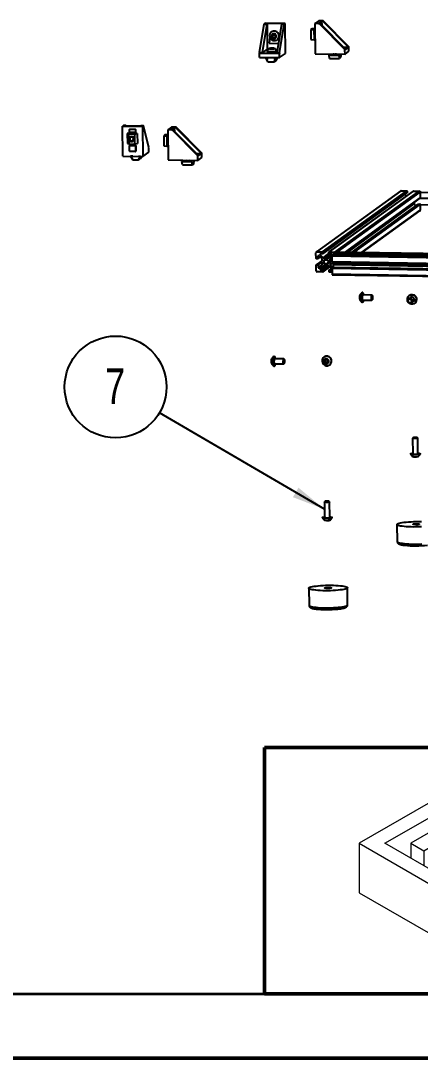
# Model space of a CAD drawing. Header units: millimetres. Extents: x 0 to 279, y 0 to 216.
# Drawn here: x 99 to 138.5, y 0 to 102.5 of the extents above; entities that cross this region are included whole.
import ezdxf

# ---------------------------------------------------------------- set-up
doc = ezdxf.new("R2010")
doc.units = ezdxf.units.MM
doc.layers.add('PAGE_BORDER', color=7, linetype='Continuous')
doc.layers.add('TITLE_BLOCK_BORDER', color=7, linetype='Continuous')
doc.styles.add('SLDTEXTSTYLE0', font='TXT', dxfattribs={"width": 0.75})
doc.dimstyles.new('SLDDIMSTYLE0', dxfattribs={"dimtxt": 0.18, "dimasz": 3.302, "dimexe": 0, "dimexo": 0.0625, "dimgap": 0, "dimtad": 0, "dimtih": 1, "dimtoh": 1, "dimdec": 0, "dimrnd": 1e-09, "dimzin": 0, "dimdsep": 46, "dimtxsty": 'Standard', "dimsah": 1, "dimcen": 0.09, "dimadec": 0, "dimazin": 0, "dimtfac": 3.302, "dimtdec": 0, "dimtofl": 0, "dimtmove": 0, "dimatfit": 3, "dimfxl": 1, "dimfrac": 2, "dimtolj": 1, "dimtzin": 0, "dimarcsym": 0})

# ---------------------------------------------------------------- blocks, each defined once
blk = doc.blocks.new('Lien3D Logo')
at = {"color": 7, "linetype": 'Continuous', "lineweight": 18}
for p, q in [((10.607, 16.329), (0, 10.206)), ((11.67, 15.715), (10.607, 16.329)), ((2.128, 10.206), (11.67, 15.715)), ((11.67, 15.715), (11.67, 14.486)), ((12.734, 15.101), (4.255, 10.206)), ((13.798, 14.486), (12.734, 15.101)), ((5.319, 9.592), (13.798, 14.486)), ((14.862, 13.872), (6.383, 8.977)), ((13.798, 14.486), (13.798, 13.258)), ((16.99, 12.644), (14.862, 13.872)), ((18.054, 12.03), (9.575, 7.135)), ((12.218, 11.118), (14.862, 12.644)), ((14.862, 12.644), (15.926, 12.03)), ((14.862, 12.644), (14.862, 10.187)), ((15.926, 12.03), (16.99, 12.644)), ((15.926, 12.03), (15.926, 10.801)), ((16.99, 12.644), (16.99, 11.416)), ((19.118, 11.416), (18.054, 12.03)), ((13.282, 10.504), (12.218, 11.118)), ((16.039, 8.447), (19.118, 11.416)), ((19.118, 11.416), (19.118, 10.224)), ((8.511, 8.977), (11.155, 10.504)), ((11.155, 10.504), (12.218, 9.889)), ((11.155, 10.504), (11.155, 8.047)), ((12.218, 9.889), (13.282, 10.504)), ((13.282, 10.504), (13.282, 9.275)), ((20.149, 10.82), (16.039, 8.447)), ((21.213, 10.206), (20.149, 10.82)), ((0, 10.206), (0, 6.123)), ((0, 10.206), (10.607, 4.083)), ((11.67, 4.697), (2.128, 10.206)), ((4.255, 10.206), (4.255, 8.977)), ((4.255, 10.206), (5.319, 9.592)), ((5.319, 9.592), (5.319, 8.363)), ((12.218, 9.889), (12.218, 8.661)), ((12.734, 5.311), (21.213, 10.206)), ((21.213, 10.206), (21.213, 6.123)), ((6.383, 8.977), (8.511, 7.749)), ((6.383, 8.977), (6.383, 7.749)), ((9.575, 8.363), (8.511, 8.977)), ((10.639, 6.521), (14.749, 8.893)), ((14.749, 8.893), (11.67, 5.925)), ((8.511, 7.749), (9.575, 8.363)), ((8.511, 7.749), (8.511, 6.521)), ((9.575, 8.363), (9.575, 7.135)), ((9.575, 7.135), (10.639, 6.521)), ((9.575, 7.135), (9.575, 5.907)), ((0, 6.123), (10.607, 0)), ((10.639, 6.521), (10.639, 5.293)), ((12.734, 1.228), (21.213, 6.123)), ((11.67, 5.925), (12.734, 5.311)), ((11.67, 5.925), (11.67, 4.697)), ((12.734, 5.311), (12.734, 1.228)), ((10.607, 4.083), (11.67, 4.697)), ((11.67, 4.697), (11.67, 0.614)), ((10.607, 4.083), (10.607, 0)), ((11.67, 1.842), (12.734, 1.228)), ((10.607, 0), (11.67, 0.614))]:
    blk.add_line(p, q, dxfattribs=at)
blk = doc.blocks.new('SW_NOTE_4')
at = {"layer": 'TITLE_BLOCK_BORDER', "color": 0}
blk.add_circle((-4.34, 2.54), 5.03, dxfattribs=at)
at = {"layer": 'TITLE_BLOCK_BORDER', "color": 0, "insert": (-4.38, 4.37), "char_height": 3.5, "attachment_point": 2, "style": 'SLDTEXTSTYLE0'}
blk.add_mtext('7', dxfattribs=at)

msp = doc.modelspace()

# ---------------------------------------------------------------- linework, layer by layer
at = {"color": 7, "linetype": 'Continuous', "lineweight": 25}
for p, q in [((128.45, 102.52), (128.06, 102.23)), ((128.85, 102.51), (128.45, 102.52)), ((122.61, 99.38), (123.06, 102.19)), ((123.31, 102.19), (122.85, 99.37)), ((123.06, 102.19), (123.31, 102.19)), ((123.08, 102.23), (123.16, 102.29)), ((123.08, 102.23), (123.32, 102.23)), ((125.12, 102.26), (123.16, 102.29)), ((123.34, 102.24), (123.32, 102.23)), ((123.34, 102.24), (123.34, 99.7)), ((124.81, 102.22), (123.34, 102.24)), ((124.78, 102.17), (124.32, 99.35)), ((124.57, 99.34), (125.02, 102.16)), ((124.78, 102.17), (125.02, 102.16)), ((124.81, 102.22), (124.79, 102.21)), ((124.79, 102.21), (125.04, 102.2)), ((125.04, 102.2), (125.12, 102.26)), ((125.15, 99.29), (125.12, 102.26)), ((127.78, 101.73), (127.67, 101.65)), ((127.67, 101.65), (127.97, 101.61)), ((127.67, 101.65), (127.68, 100.66)), ((128.07, 101.75), (127.78, 101.73)), ((127.97, 101.61), (128.01, 101.64)), ((127.97, 101.61), (127.98, 100.62)), ((128.01, 101.64), (128.07, 101.64)), ((128.01, 101.64), (128.02, 100.65)), ((128.06, 102.23), (128.1, 99.26)), ((128.46, 102.23), (128.06, 102.23)), ((128.71, 102.48), (128.42, 102.26)), ((128.42, 102.26), (128.51, 102.26)), ((128.46, 102.23), (128.51, 102.26)), ((128.53, 102.2), (128.58, 102.23)), ((131.01, 99.69), (128.53, 102.2)), ((128.58, 102.23), (131.05, 99.73)), ((128.71, 102.48), (128.8, 102.47)), ((128.71, 102.48), (128.74, 102.07)), ((128.8, 102.47), (128.85, 102.51)), ((128.87, 102.44), (128.92, 102.48)), ((128.87, 102.44), (131.35, 99.94)), ((131.4, 99.98), (128.92, 102.48)), ((123.61, 100.91), (123.54, 100.29)), ((123.78, 101.41), (123.78, 101.4)), ((123.88, 100.99), (123.84, 100.97)), ((123.93, 101.13), (123.88, 100.99)), ((123.88, 100.99), (123.98, 100.85)), ((123.98, 100.85), (123.95, 100.83)), ((123.98, 100.85), (124.12, 100.87)), ((124.33, 100.63), (124.34, 100.64)), ((124.54, 100.73), (124.52, 100.92)), ((124.55, 100.77), (124.53, 100.97)), ((127.68, 100.66), (127.98, 100.62)), ((127.98, 100.62), (128.02, 100.65)), ((128.02, 100.65), (128.08, 100.65)), ((123.34, 99.7), (122.85, 99.34)), ((123.34, 99.7), (123.46, 99.7)), ((123.34, 99.53), (123.34, 99.49)), ((123.54, 100.29), (124.47, 100.27)), ((123.7, 99.75), (123.7, 99.79)), ((123.87, 99.75), (123.87, 99.79)), ((123.98, 99.76), (123.98, 99.77)), ((124.19, 99.69), (124.38, 99.68)), ((124.29, 99.5), (124.29, 99.54)), ((130.87, 99.92), (131.37, 99.91)), ((131.01, 99.69), (131.05, 99.73)), ((131.03, 99.62), (131.43, 99.9)), ((131.04, 99.22), (131.03, 99.62)), ((131.04, 99.22), (131.43, 99.5)), ((131.07, 99.7), (131.37, 99.91)), ((131.35, 99.94), (131.4, 99.98)), ((131.43, 99.5), (131.43, 99.9)), ((122.6, 99.3), (124.56, 99.27)), ((122.61, 98.9), (122.6, 99.3)), ((122.61, 99.38), (122.85, 99.37)), ((122.61, 98.9), (124.57, 98.87)), ((122.85, 99.34), (124.32, 99.32)), ((123.37, 98.88), (123.24, 98.79)), ((123.45, 98.44), (123.24, 98.79)), ((123.24, 98.79), (123.44, 98.79)), ((123.46, 98.88), (123.44, 98.87)), ((123.44, 98.79), (123.44, 98.87)), ((123.44, 98.87), (124.01, 98.86)), ((124.01, 98.43), (123.45, 98.44)), ((124.14, 98.87), (124.01, 98.78)), ((124.03, 98.87), (124.01, 98.86)), ((124.01, 98.86), (124.01, 98.78)), ((124.01, 98.78), (124.22, 98.77)), ((124.22, 98.77), (124.01, 98.43)), ((124.21, 98.57), (124.01, 98.43)), ((124.38, 98.87), (124.21, 98.57)), ((124.35, 98.87), (124.22, 98.77)), ((124.32, 99.35), (124.57, 99.34)), ((124.57, 98.87), (124.56, 99.27)), ((124.57, 98.87), (125.15, 99.29)), ((128.1, 99.26), (131.04, 99.22)), ((129.47, 99.12), (129.51, 99.15)), ((129.47, 99.12), (130.45, 99.1)), ((129.52, 98.8), (129.47, 99.12)), ((129.51, 99.23), (129.54, 99.24)), ((129.51, 99.23), (130.49, 99.21)), ((129.51, 99.15), (129.51, 99.23)), ((129.51, 99.15), (130.49, 99.13)), ((129.52, 98.8), (130.5, 98.78)), ((130.45, 99.1), (130.49, 99.13)), ((130.5, 98.78), (130.45, 99.1)), ((130.49, 99.21), (130.52, 99.23)), ((130.49, 99.13), (130.49, 99.21)), ((130.61, 98.87), (130.5, 98.78)), ((130.61, 99.22), (130.61, 99.21)), ((130.61, 99.21), (130.62, 99.22)), ((130.65, 99.22), (130.61, 98.87)), ((109.16, 92.17), (109.08, 92.11)), ((109.08, 92.11), (111.04, 92.08)), ((109.11, 89.14), (109.08, 92.11)), ((109.4, 92.17), (109.16, 92.17)), ((109.4, 92.16), (109.16, 92.17)), ((109.38, 92.15), (109.4, 92.16)), ((109.38, 92.15), (110.85, 92.13)), ((109.74, 91.38), (109.54, 91.38)), ((109.54, 91.38), (109.67, 91.33)), ((109.54, 91.38), (109.55, 90.39)), ((109.67, 91.33), (110.24, 91.32)), ((109.67, 91.33), (109.69, 90.34)), ((109.76, 91.39), (109.74, 91.38)), ((109.75, 91.52), (109.75, 91.76)), ((109.78, 91.8), (109.76, 91.78)), ((110.33, 91.38), (109.76, 91.39)), ((109.78, 91.79), (109.8, 91.8)), ((109.78, 91.79), (110.31, 91.78)), ((110.31, 91.48), (109.78, 91.49)), ((109.8, 91.8), (110.32, 91.79)), ((110.24, 91.32), (110.52, 91.37)), ((110.24, 91.32), (110.25, 90.33)), ((110.31, 91.78), (110.32, 91.79)), ((110.31, 91.37), (110.33, 91.38)), ((110.52, 91.37), (110.31, 91.37)), ((110.33, 91.49), (110.35, 91.5)), ((110.33, 91.38), (110.33, 91.37)), ((110.34, 91.75), (110.35, 91.76)), ((110.34, 91.75), (110.34, 91.51)), ((110.34, 91.51), (110.36, 91.53)), ((110.35, 91.76), (110.36, 91.53)), ((110.52, 91.37), (110.53, 90.38)), ((110.85, 92.13), (110.87, 92.14)), ((111.12, 92.14), (110.87, 92.14)), ((111.12, 92.14), (110.87, 92.14)), ((111.12, 92.14), (111.04, 92.08)), ((111.04, 92.08), (111.07, 89.11)), ((111.65, 90), (111.13, 92.12)), ((113.54, 91.24), (113.25, 91.23)), ((113.92, 92.01), (113.53, 91.73)), ((113.53, 91.73), (113.57, 88.76)), ((113.93, 91.72), (113.53, 91.73)), ((114.18, 91.97), (113.89, 91.76)), ((113.89, 91.76), (113.98, 91.76)), ((114.32, 92), (113.92, 92.01)), ((113.93, 91.72), (113.98, 91.76)), ((114, 91.69), (114.05, 91.73)), ((116.48, 89.19), (114, 91.69)), ((114.05, 91.73), (116.53, 89.22)), ((114.18, 91.97), (114.28, 91.97)), ((114.18, 91.97), (114.21, 91.57)), ((114.28, 91.97), (114.32, 92)), ((114.34, 91.94), (114.39, 91.97)), ((114.34, 91.94), (116.82, 89.43)), ((116.87, 89.47), (114.39, 91.97)), ((109.55, 90.39), (109.69, 90.34)), ((109.69, 90.34), (110.25, 90.33)), ((109.8, 90.2), (109.82, 90.22)), ((109.82, 90.22), (110.34, 90.21)), ((110.25, 90.33), (110.53, 90.38)), ((113.25, 91.23), (113.14, 91.14)), ((113.14, 91.14), (113.44, 91.11)), ((113.14, 91.14), (113.15, 90.15)), ((113.44, 91.11), (113.48, 91.14)), ((113.44, 91.11), (113.45, 90.12)), ((113.48, 91.14), (113.54, 91.14)), ((113.48, 91.14), (113.5, 90.15)), ((109.77, 89.64), (109.77, 90.18)), ((109.8, 90.21), (109.78, 90.2)), ((109.8, 90.2), (110.33, 90.2)), ((110.33, 89.6), (109.8, 89.61)), ((110.33, 90.2), (110.34, 90.21)), ((110.35, 90.17), (110.37, 90.18)), ((110.35, 90.17), (110.36, 89.63)), ((110.35, 89.61), (110.37, 89.62)), ((110.36, 89.63), (110.38, 89.65)), ((110.37, 90.18), (110.38, 89.65)), ((111.07, 89.11), (111.66, 89.53)), ((111.66, 89.53), (111.66, 89.94)), ((113.15, 90.15), (113.45, 90.12)), ((113.45, 90.12), (113.5, 90.15)), ((113.5, 90.15), (113.55, 90.15)), ((116.34, 89.41), (116.84, 89.4)), ((116.48, 89.19), (116.53, 89.22)), ((116.51, 89.12), (116.9, 89.4)), ((116.55, 89.19), (116.84, 89.4)), ((116.82, 89.43), (116.87, 89.47)), ((116.9, 88.99), (116.9, 89.4)), ((109.11, 89.14), (111.07, 89.11)), ((109.86, 89.12), (109.87, 89.13)), ((110.07, 89.12), (109.86, 89.12)), ((109.86, 89.12), (110.07, 88.77)), ((110.07, 89.13), (110.07, 89.12)), ((110.07, 88.77), (110.64, 88.76)), ((110.63, 89.11), (110.63, 89.12)), ((110.63, 89.11), (110.65, 89.12)), ((110.84, 89.1), (110.63, 89.11)), ((110.64, 88.76), (110.84, 89.1)), ((110.64, 88.76), (110.84, 88.9)), ((110.84, 89.1), (110.85, 89.11)), ((110.84, 88.9), (110.96, 89.11)), ((113.57, 88.76), (116.51, 88.71)), ((114.94, 88.61), (114.99, 88.64)), ((114.94, 88.61), (115.92, 88.6)), ((114.99, 88.29), (114.94, 88.61)), ((114.98, 88.72), (115.01, 88.74)), ((114.98, 88.72), (115.96, 88.7)), ((114.99, 88.64), (114.98, 88.72)), ((114.99, 88.64), (115.97, 88.63)), ((114.99, 88.29), (115.97, 88.28)), ((115.92, 88.6), (115.97, 88.63)), ((115.97, 88.28), (115.92, 88.6)), ((115.96, 88.7), (115.99, 88.72)), ((115.97, 88.63), (115.96, 88.7)), ((116.08, 88.36), (115.97, 88.28)), ((116.08, 88.72), (116.08, 88.71)), ((116.08, 88.71), (116.09, 88.72)), ((116.12, 88.72), (116.08, 88.36)), ((116.51, 88.71), (116.51, 89.12)), ((116.51, 88.71), (116.9, 88.99)), ((136.53, 85.69), (128.21, 79.67)), ((128.27, 79.69), (136.59, 85.71)), ((128.83, 79.68), (137.14, 85.7)), ((128.86, 79.65), (137.17, 85.67)), ((128.86, 79.49), (137.18, 85.5)), ((137.77, 85.68), (129.46, 79.67)), ((129.47, 79.67), (137.79, 85.69)), ((130.03, 79.66), (138.35, 85.68)), ((136.59, 85.71), (137.14, 85.7)), ((136.96, 85.34), (137.1, 85.19)), ((137.17, 85.67), (137.18, 85.5)), ((137.79, 85.69), (138.35, 85.68)), ((138.45, 85.58), (138.46, 85.01)), ((131.04, 79.63), (138.45, 84.99)), ((131.27, 79.63), (137.88, 84.41)), ((131.67, 79.62), (138.27, 84.39)), ((137.87, 84.58), (137.88, 84.41)), ((137.88, 84.41), (138.05, 84.23)), ((138.27, 84.39), (138.44, 84.39)), ((138.46, 84.99), (179.26, 84.33)), ((138.47, 84.36), (138.47, 83.8)), ((132.75, 79.61), (138.43, 83.72)), ((128.18, 79.03), (128.17, 79.6)), ((128.37, 79), (128.21, 79)), ((128.27, 79.69), (128.83, 79.68)), ((128.46, 79.29), (128.37, 79.29)), ((128.37, 79.29), (128.37, 79)), ((128.37, 79), (128.6, 79.16)), ((128.77, 78.99), (128.46, 79.29)), ((128.86, 79.49), (128.56, 79.49)), ((128.56, 79.49), (128.57, 79.4)), ((128.57, 79.4), (128.69, 79.49)), ((128.57, 79.4), (128.87, 79.09)), ((128.77, 78.75), (128.77, 78.99)), ((128.86, 79.65), (128.86, 79.49)), ((128.87, 79.09), (129.45, 79.51)), ((128.87, 79.09), (129.11, 79.09)), ((129.11, 79.09), (129.64, 79.47)), ((129.11, 79.09), (129.16, 79.05)), ((129.16, 79.05), (129.73, 79.47)), ((129.16, 79.05), (129.21, 79.08)), ((129.21, 79.08), (129.74, 79.47)), ((129.21, 79.08), (129.45, 79.08)), ((129.45, 79.48), (129.44, 79.64)), ((129.74, 79.47), (129.45, 79.48)), ((129.45, 79.08), (129.74, 79.38)), ((129.47, 79.67), (130.03, 79.66)), ((129.74, 79.17), (129.55, 78.97)), ((129.55, 78.97), (129.74, 79.11)), ((129.55, 78.97), (129.55, 78.73)), ((129.74, 79.38), (129.74, 79.47)), ((129.74, 79.28), (171.42, 78.61)), ((129.74, 79.28), (129.75, 78.72)), ((129.87, 79.47), (129.76, 79.39)), ((129.76, 79.39), (171.43, 78.72)), ((171.55, 78.81), (129.87, 79.47)), ((129.87, 79.47), (171.55, 78.81)), ((129.87, 79.47), (129.87, 79.47)), ((129.99, 79.53), (171.67, 78.87)), ((129.99, 79.53), (129.99, 79.47)), ((130.11, 79.65), (130, 79.57)), ((130, 79.57), (171.67, 78.9)), ((171.79, 78.98), (130.11, 79.65)), ((130.11, 79.65), (171.79, 78.98)), ((130.11, 79.65), (130.11, 79.65)), ((128.19, 77.81), (128.19, 78.38)), ((128.77, 78.81), (128.2, 78.4)), ((128.22, 78.41), (128.38, 78.4)), ((128.38, 78.4), (128.79, 78.7)), ((128.38, 78.4), (128.39, 78.11)), ((128.39, 78.11), (128.72, 78.35)), ((128.39, 78.11), (128.48, 78.11)), ((128.48, 78.11), (128.77, 78.4)), ((128.88, 78.3), (128.58, 78)), ((128.58, 78), (128.99, 78.3)), ((128.58, 77.91), (129.13, 78.3)), ((128.58, 78), (128.58, 77.91)), ((128.8, 78.69), (128.77, 78.75)), ((128.77, 78.64), (128.8, 78.69)), ((128.77, 78.4), (128.77, 78.64)), ((128.87, 77.71), (129.54, 78.2)), ((129.12, 78.29), (128.88, 78.3)), ((128.88, 77.9), (129.41, 78.29)), ((129.17, 78.32), (129.12, 78.29)), ((129.22, 78.29), (129.17, 78.32)), ((129.46, 78.29), (129.22, 78.29)), ((129.76, 77.98), (129.46, 78.29)), ((129.47, 77.89), (129.69, 78.05)), ((129.53, 78.68), (129.75, 78.84)), ((129.55, 78.73), (129.53, 78.68)), ((129.53, 78.68), (129.56, 78.63)), ((129.55, 78.73), (129.75, 78.87)), ((129.56, 78.63), (129.75, 78.77)), ((129.56, 78.63), (129.56, 78.39)), ((129.56, 78.39), (129.87, 78.61)), ((129.56, 78.39), (129.83, 78.12)), ((129.75, 78.72), (171.42, 78.05)), ((129.75, 78.69), (171.43, 78.02)), ((129.79, 78.12), (129.76, 78.1)), ((129.76, 78.1), (171.44, 77.43)), ((129.76, 78.06), (171.43, 77.39)), ((129.76, 78.06), (129.76, 77.5)), ((129.79, 78.12), (171.47, 77.45)), ((129.87, 78.18), (129.86, 78.12)), ((129.87, 78.69), (129.87, 78.53)), ((129.87, 78.53), (171.54, 77.86)), ((129.87, 78.53), (129.88, 78.48)), ((129.88, 78.48), (129.87, 78.42)), ((129.87, 78.42), (171.54, 77.75)), ((129.87, 78.42), (129.87, 78.18)), ((129.87, 78.18), (171.55, 77.51)), ((129.88, 78.48), (171.55, 77.81)), ((128.85, 77.7), (128.29, 77.71)), ((128.58, 77.91), (128.88, 77.9)), ((128.88, 77.9), (128.88, 77.73)), ((129.47, 77.72), (129.47, 77.89)), ((129.47, 77.89), (129.76, 77.89)), ((129.76, 77.69), (129.5, 77.69)), ((129.76, 77.5), (171.44, 76.83)), ((129.78, 77.41), (171.46, 76.74)), ((132.79, 75.65), (132.75, 75.65)), ((133.71, 75.41), (132.78, 75.42)), ((132.78, 74.92), (133.7, 74.91)), ((133.71, 75.41), (133.72, 75.4)), ((133.71, 74.91), (133.76, 74.97)), ((133.77, 75.34), (133.72, 75.4)), ((137.5, 75.18), (137.31, 75.05)), ((137.37, 75.37), (137.36, 75.36)), ((132.73, 74.7), (132.77, 74.7)), ((137.6, 74.64), (137.79, 74.77)), ((137.92, 74.59), (137.93, 74.6)), ((124.08, 69.35), (124.04, 69.35)), ((125, 69.11), (124.07, 69.12)), ((125.06, 69.04), (125.01, 69.1)), ((128.97, 69.29), (128.96, 69.28)), ((129.09, 68.8), (129.05, 68.77)), ((129.08, 68.97), (129.09, 68.8)), ((129.09, 68.8), (129.24, 68.72)), ((129.24, 68.72), (129.21, 68.7)), ((129.24, 68.72), (129.35, 68.79)), ((124.02, 68.4), (124.06, 68.4)), ((124.07, 68.62), (124.99, 68.61)), ((125, 68.61), (125.05, 68.67)), ((129.52, 68.52), (129.52, 68.52)), ((137.78, 61.33), (137.72, 61.27)), ((137.72, 61.26), (137.74, 59.74)), ((138.22, 61.27), (138.16, 61.33)), ((138.24, 59.74), (138.22, 61.27)), ((137.52, 59.74), (137.52, 59.69)), ((138.47, 59.71), (138.47, 59.75)), ((129.07, 55.03), (129.01, 54.97)), ((129.02, 54.96), (129.01, 54.97)), ((129.01, 54.96), (129.03, 53.44)), ((129.51, 54.98), (129.45, 55.03)), ((129.53, 53.45), (129.51, 54.97)), ((128.81, 53.44), (128.81, 53.4)), ((129.76, 53.41), (129.76, 53.45)), ((136.17, 52.74), (136.19, 51.05)), ((127.46, 46.44), (127.49, 44.76)), ((131.29, 44.8), (131.27, 46.49))]:
    msp.add_line(p, q, dxfattribs=at)
at = {"color": 8, "linetype": 'Continuous', "lineweight": 25}
for p, q in [((130.25, 79.65), (138.45, 85.58)), ((138.45, 85.58), (180.06, 84.91)), ((131.02, 79.63), (138.46, 85.01)), ((131.84, 79.62), (138.44, 84.39)), ((131.91, 79.62), (138.47, 84.36)), ((138.46, 85.01), (179.29, 84.36)), ((138.47, 84.36), (178.41, 83.72)), ((132.68, 79.61), (138.47, 83.8)), ((128.22, 78.41), (128.77, 78.81)), ((128.88, 77.73), (129.54, 78.21))]:
    msp.add_line(p, q, dxfattribs=at)
at = {"color": 7, "linetype": 'Continuous', "lineweight": 50}
msp.add_line((0, 0), (279.4, 0), dxfattribs=at)
at = {"color": 7, "linetype": 'Continuous', "lineweight": 25, "flags": 128}
for points in [[(123.99, 101.49), (123.87, 101.45), (123.76, 101.39), (123.67, 101.3), (123.61, 101.18), (123.59, 101.06), (123.6, 100.93), (123.64, 100.81), (123.72, 100.7), (123.82, 100.62), (123.93, 100.57), (124.06, 100.55), (124.18, 100.56), (124.3, 100.61), (124.4, 100.69), (124.47, 100.79), (124.51, 100.91), (124.52, 101.04), (124.49, 101.17), (124.43, 101.28), (124.35, 101.38), (124.24, 101.45), (124.11, 101.48), (123.99, 101.49)], [(123.97, 101.23), (123.88, 101.2), (123.81, 101.14), (123.77, 101.05), (123.77, 100.96), (123.8, 100.86), (123.86, 100.79), (123.95, 100.75), (124.04, 100.74), (124.13, 100.77), (124.21, 100.83), (124.25, 100.92), (124.25, 101.01), (124.22, 101.11), (124.16, 101.18), (124.07, 101.22), (123.97, 101.23)], [(124, 101.49), (123.87, 101.46), (123.78, 101.41)], [(123.34, 99.54), (123.35, 99.52), (123.39, 99.5), (123.46, 99.49), (123.56, 99.48), (123.68, 99.47), (123.81, 99.47), (123.94, 99.47), (124.06, 99.48), (124.16, 99.5), (124.23, 99.51), (124.28, 99.53), (124.29, 99.55), (124.29, 99.55)], [(123.34, 99.49), (123.35, 99.48), (123.39, 99.46), (123.46, 99.45), (123.56, 99.44), (123.68, 99.43), (123.81, 99.43), (123.94, 99.43), (124.06, 99.44), (124.16, 99.45), (124.23, 99.47), (124.28, 99.49), (124.29, 99.5)], [(123.58, 99.78), (123.56, 99.76), (123.58, 99.75), (123.64, 99.74), (123.73, 99.73), (123.82, 99.73), (123.92, 99.74), (124, 99.75), (124.05, 99.76), (124.06, 99.77), (124.04, 99.79), (123.98, 99.8), (123.9, 99.8), (123.8, 99.8), (123.71, 99.8), (123.63, 99.79), (123.58, 99.78)], [(123.7, 99.79), (123.68, 99.78), (123.67, 99.78), (123.66, 99.78), (123.65, 99.78), (123.64, 99.77), (123.64, 99.77), (123.64, 99.77), (123.64, 99.76)], [(123.92, 99.75), (123.94, 99.75), (123.95, 99.76), (123.97, 99.76), (123.97, 99.76), (123.98, 99.77), (123.98, 99.77), (123.98, 99.77), (123.98, 99.77)], [(109.16, 92.17), (109.16, 92.17), (109.16, 92.17)], [(109.4, 92.16), (109.4, 92.17), (109.4, 92.17), (109.41, 92.16), (109.41, 92.16), (109.41, 92.16), (109.41, 92.16), (109.41, 92.15), (109.41, 92.15)], [(110.87, 92.14), (110.87, 92.14), (110.87, 92.14)], [(111.13, 92.12), (111.13, 92.12), (111.13, 92.13), (111.13, 92.13), (111.12, 92.13), (111.12, 92.14), (111.12, 92.14), (111.12, 92.14), (111.12, 92.14)], [(109.96, 91.08), (109.87, 91.06), (109.79, 91.01), (109.74, 90.93), (109.72, 90.83), (109.74, 90.74), (109.79, 90.66), (109.87, 90.6), (109.97, 90.58), (110.06, 90.6), (110.14, 90.65), (110.19, 90.73), (110.21, 90.83), (110.19, 90.92), (110.13, 91), (110.05, 91.06), (109.96, 91.08)], [(110.15, 90.8), (110.14, 90.88), (110.11, 90.94), (110.05, 90.99), (109.99, 91.02), (109.91, 91.01), (109.85, 90.98), (109.8, 90.93), (109.78, 90.86), (109.78, 90.78), (109.82, 90.72), (109.87, 90.67), (109.94, 90.64), (110.01, 90.65), (110.08, 90.68), (110.13, 90.73), (110.15, 90.8)], [(128.92, 78.69), (128.94, 78.79), (128.99, 78.87), (129.07, 78.92), (129.16, 78.94), (129.25, 78.92), (129.33, 78.86), (129.39, 78.78), (129.41, 78.68), (129.39, 78.59), (129.34, 78.51), (129.26, 78.46), (129.17, 78.44), (129.07, 78.46), (128.99, 78.52), (128.94, 78.6), (128.92, 78.69)], [(128.97, 78.7), (128.98, 78.78), (129.03, 78.84), (129.09, 78.88), (129.17, 78.9), (129.25, 78.88), (129.31, 78.84), (129.36, 78.77), (129.37, 78.69), (129.36, 78.61), (129.32, 78.55), (129.25, 78.5), (129.17, 78.49), (129.1, 78.51), (129.03, 78.55), (128.98, 78.62), (128.97, 78.7)], [(132.65, 75.21), (132.65, 75.33), (132.67, 75.45), (132.69, 75.54), (132.71, 75.61), (132.73, 75.64), (132.75, 75.65)], [(132.73, 74.7), (132.73, 74.7), (132.71, 74.71), (132.68, 74.77), (132.67, 74.85), (132.65, 74.96), (132.65, 75.08), (132.65, 75.21)], [(132.69, 75.21), (132.69, 75.33), (132.71, 75.45), (132.73, 75.54), (132.75, 75.61), (132.77, 75.64), (132.8, 75.64), (132.82, 75.61), (132.84, 75.54), (132.86, 75.44), (132.86, 75.42)], [(132.85, 74.92), (132.84, 74.84), (132.82, 74.76), (132.8, 74.71), (132.77, 74.7), (132.75, 74.71), (132.72, 74.77), (132.71, 74.85), (132.69, 74.95), (132.69, 75.08), (132.69, 75.21)], [(132.73, 75.19), (132.73, 75.09), (132.74, 75.01), (132.75, 74.95), (132.77, 74.92), (132.78, 74.92)], [(133.71, 74.91), (133.69, 74.91), (133.68, 74.93), (133.66, 74.99), (133.65, 75.08), (133.65, 75.17), (133.66, 75.27), (133.67, 75.35), (133.69, 75.39), (133.71, 75.41), (133.71, 75.41)], [(133.77, 75.34), (133.75, 75.34), (133.74, 75.3), (133.73, 75.24), (133.72, 75.17), (133.72, 75.1), (133.73, 75.03), (133.74, 74.99), (133.75, 74.97), (133.77, 74.97), (133.78, 75.01), (133.79, 75.07), (133.8, 75.14), (133.8, 75.21), (133.79, 75.28), (133.78, 75.32), (133.77, 75.34)], [(137.57, 75.06), (137.65, 75), (137.69, 74.91), (137.7, 74.82), (137.68, 74.72), (137.62, 74.65), (137.53, 74.61), (137.44, 74.6), (137.35, 74.63), (137.27, 74.69), (137.22, 74.78), (137.21, 74.87), (137.24, 74.96), (137.3, 75.04), (137.38, 75.08), (137.48, 75.09), (137.57, 75.06)], [(137.23, 75.21), (137.3, 75.31), (137.4, 75.39), (137.52, 75.43), (137.64, 75.45), (137.77, 75.43), (137.88, 75.37), (137.98, 75.29), (138.06, 75.18), (138.1, 75.06), (138.11, 74.93), (138.08, 74.81), (138.02, 74.69), (137.94, 74.6), (137.83, 74.54), (137.71, 74.51), (137.58, 74.51), (137.46, 74.55), (137.35, 74.62), (137.33, 74.64)], [(137.53, 75), (137.46, 75.02), (137.39, 75.02), (137.33, 74.98), (137.28, 74.93), (137.26, 74.86), (137.27, 74.78), (137.3, 74.72), (137.36, 74.67), (137.43, 74.65), (137.5, 74.65), (137.57, 74.69), (137.61, 74.74), (137.63, 74.81), (137.62, 74.89), (137.59, 74.95), (137.53, 75)], [(124.02, 68.4), (124.01, 68.4), (123.98, 68.44), (123.96, 68.51), (123.95, 68.61), (123.94, 68.72), (123.94, 68.85), (123.94, 68.98), (123.95, 69.1), (123.97, 69.21), (123.99, 69.29), (124.01, 69.33), (124.04, 69.35), (124.04, 69.35)], [(124.14, 68.62), (124.14, 68.59), (124.12, 68.5), (124.1, 68.43), (124.07, 68.4), (124.05, 68.4), (124.02, 68.44), (124, 68.51), (123.99, 68.61), (123.98, 68.72), (123.98, 68.85), (123.98, 68.98), (123.99, 69.1), (124.01, 69.21), (124.03, 69.28), (124.05, 69.33), (124.08, 69.35), (124.08, 69.35)], [(124.07, 69.12), (124.06, 69.11), (124.04, 69.05), (124.03, 68.97), (124.02, 68.88), (124.02, 68.78), (124.03, 68.7), (124.05, 68.64), (124.07, 68.62), (124.07, 68.62)], [(125, 68.61), (124.99, 68.61), (124.97, 68.63), (124.95, 68.69), (124.94, 68.77), (124.94, 68.86), (124.95, 68.96), (124.96, 69.04), (124.98, 69.09), (125, 69.11), (125.01, 69.1)], [(125.09, 68.85), (125.09, 68.93), (125.08, 68.99), (125.07, 69.03), (125.05, 69.05), (125.04, 69.03), (125.03, 68.99), (125.02, 68.93), (125.01, 68.86), (125.01, 68.79), (125.02, 68.73), (125.03, 68.68), (125.05, 68.67), (125.06, 68.68), (125.07, 68.72), (125.08, 68.78), (125.09, 68.85)], [(128.77, 68.87), (128.8, 68.75), (128.86, 68.63), (128.95, 68.54), (129.06, 68.47), (129.18, 68.43), (129.31, 68.43), (129.43, 68.47), (129.54, 68.53), (129.62, 68.63), (129.68, 68.74), (129.7, 68.86), (129.69, 68.99), (129.65, 69.11), (129.57, 69.22), (129.47, 69.3), (129.35, 69.35), (129.23, 69.37), (129.1, 69.35), (128.99, 69.3), (128.89, 69.22), (128.82, 69.12), (128.78, 69), (128.77, 68.87)], [(128.95, 68.85), (128.97, 68.76), (129.03, 68.68), (129.12, 68.63), (129.21, 68.62), (129.31, 68.64), (129.38, 68.7), (129.43, 68.79), (129.44, 68.88), (129.41, 68.98), (129.35, 69.05), (129.27, 69.1), (129.17, 69.11), (129.08, 69.09), (129, 69.03), (128.96, 68.95), (128.95, 68.85)], [(138.22, 61.27), (138.22, 61.27), (138.21, 61.26), (138.17, 61.25), (138.1, 61.24), (138.01, 61.23), (137.91, 61.23), (137.82, 61.24), (137.76, 61.24), (137.72, 61.26), (137.72, 61.27)], [(137.79, 61.33), (137.78, 61.32), (137.81, 61.31), (137.86, 61.3), (137.92, 61.3), (138, 61.3), (138.07, 61.3), (138.12, 61.31), (138.16, 61.32), (138.16, 61.33), (138.13, 61.34), (138.08, 61.35), (138.02, 61.35), (137.94, 61.35), (137.87, 61.35), (137.82, 61.34), (137.79, 61.33)], [(137.87, 59.67), (137.75, 59.68), (137.65, 59.69), (137.57, 59.7), (137.53, 59.72), (137.52, 59.74), (137.54, 59.76), (137.6, 59.77), (137.68, 59.79), (137.74, 59.8)], [(137.87, 59.63), (137.75, 59.64), (137.65, 59.65), (137.58, 59.66), (137.53, 59.68), (137.52, 59.69)], [(138.24, 59.8), (138.28, 59.8), (138.37, 59.79), (138.43, 59.77), (138.46, 59.75), (138.46, 59.73), (138.42, 59.72), (138.35, 59.7), (138.25, 59.69), (138.13, 59.68), (138, 59.67), (137.87, 59.67)], [(138.47, 59.71), (138.46, 59.69), (138.42, 59.68), (138.35, 59.66), (138.25, 59.65), (138.13, 59.64), (138, 59.63), (137.87, 59.63)], [(129.51, 54.98), (129.51, 54.96), (129.47, 54.95), (129.41, 54.94), (129.32, 54.93), (129.22, 54.93), (129.13, 54.94), (129.06, 54.94), (129.02, 54.96)], [(129.08, 55.02), (129.11, 55.01), (129.16, 55), (129.23, 55), (129.3, 55), (129.37, 55.01), (129.42, 55.01), (129.45, 55.03), (129.45, 55.04), (129.42, 55.04), (129.36, 55.05), (129.29, 55.05), (129.22, 55.05), (129.15, 55.05), (129.1, 55.04), (129.07, 55.03), (129.08, 55.02)], [(129.39, 53.38), (129.26, 53.38), (129.13, 53.38), (129.01, 53.38), (128.92, 53.4), (128.85, 53.41), (128.81, 53.43), (128.81, 53.45), (128.84, 53.46), (128.91, 53.48), (129, 53.49), (129.03, 53.5)], [(129.39, 53.34), (129.26, 53.34), (129.13, 53.34), (129.01, 53.34), (128.92, 53.35), (128.85, 53.37), (128.81, 53.39), (128.81, 53.4)], [(129.53, 53.5), (129.6, 53.5), (129.68, 53.48), (129.74, 53.47), (129.76, 53.45), (129.74, 53.43), (129.69, 53.41), (129.61, 53.4), (129.51, 53.39), (129.39, 53.38)], [(138.6, 52.51), (138.34, 52.5), (138.09, 52.5), (137.83, 52.49), (137.57, 52.5), (137.33, 52.51), (137.09, 52.52), (136.88, 52.54), (136.69, 52.56), (136.53, 52.59), (136.39, 52.62), (136.29, 52.65), (136.21, 52.69), (136.18, 52.72), (136.18, 52.76), (136.21, 52.8), (136.28, 52.83), (136.38, 52.87), (136.52, 52.9), (136.68, 52.93), (136.87, 52.96), (137.08, 52.98), (137.31, 53), (137.56, 53.02), (137.81, 53.03), (138.07, 53.04), (138.33, 53.04), (138.59, 53.03)], [(138.28, 52.73), (138.18, 52.72), (138.07, 52.72), (137.97, 52.72), (137.87, 52.73), (137.8, 52.74), (137.77, 52.75), (137.77, 52.77), (137.81, 52.79), (137.88, 52.8), (137.97, 52.81), (138.08, 52.81), (138.19, 52.81), (138.29, 52.8), (138.36, 52.79), (138.39, 52.78), (138.39, 52.76), (138.35, 52.75), (138.28, 52.73)], [(130.75, 46.3), (130.56, 46.27), (130.35, 46.25), (130.11, 46.23), (129.87, 46.21), (129.61, 46.2), (129.35, 46.2), (129.09, 46.2), (128.84, 46.2), (128.6, 46.21), (128.37, 46.23), (128.16, 46.24), (127.97, 46.27), (127.8, 46.29), (127.67, 46.32), (127.57, 46.36), (127.5, 46.39), (127.47, 46.43), (127.47, 46.47), (127.51, 46.5), (127.58, 46.54), (127.68, 46.57), (127.82, 46.61), (127.99, 46.64), (128.18, 46.66), (128.39, 46.69), (128.62, 46.71), (128.87, 46.72), (129.12, 46.73), (129.38, 46.74), (129.64, 46.74), (129.9, 46.73), (130.14, 46.72), (130.37, 46.71), (130.58, 46.69), (130.77, 46.67), (130.93, 46.64), (131.07, 46.61), (131.17, 46.58), (131.24, 46.54), (131.27, 46.51), (131.27, 46.47), (131.23, 46.43), (131.16, 46.4), (131.05, 46.36), (130.92, 46.33), (130.75, 46.3)], [(129.6, 46.44), (129.51, 46.43), (129.4, 46.42), (129.29, 46.42), (129.19, 46.43), (129.11, 46.44), (129.06, 46.45), (129.05, 46.47), (129.08, 46.48), (129.14, 46.5), (129.23, 46.51), (129.33, 46.51), (129.44, 46.51), (129.54, 46.51), (129.62, 46.5), (129.67, 46.48), (129.69, 46.47), (129.66, 46.45), (129.6, 46.44)]]:
    msp.add_lwpolyline(points, dxfattribs=at)
at = {"color": 8, "linetype": 'Continuous', "lineweight": 25, "flags": 128}
for points in [[(136.19, 51.05), (136.2, 51.04), (136.24, 51), (136.31, 50.96), (136.41, 50.93), (136.55, 50.9), (136.71, 50.88), (136.9, 50.85), (137.12, 50.83), (137.35, 50.82), (137.59, 50.81), (137.85, 50.81), (138.11, 50.81), (138.37, 50.81), (138.62, 50.82)], [(127.49, 44.76), (127.49, 44.74), (127.52, 44.7), (127.59, 44.67), (127.69, 44.64), (127.83, 44.61), (127.99, 44.58), (128.18, 44.56), (128.39, 44.54), (128.62, 44.52), (128.86, 44.51), (129.12, 44.51), (129.37, 44.51), (129.63, 44.52), (129.89, 44.53), (130.14, 44.54), (130.37, 44.56), (130.58, 44.58), (130.77, 44.61), (130.94, 44.64), (131.07, 44.67), (131.18, 44.71), (131.25, 44.75), (131.29, 44.78), (131.29, 44.8)]]:
    msp.add_lwpolyline(points, dxfattribs=at)
at = {"color": 7, "linetype": 'Continuous', "lineweight": 25}
for centre, radius, start, end in [((123.13, 102.19), 0.073, 144.5277, 177.3455), ((123.38, 102.19), 0.073, 144.5277, 177.3455), ((124.05, 101.02), 0.477, 307.4029, 96.6771), ((124.85, 102.16), 0.073, 144.5277, 177.3455), ((125.1, 102.16), 0.073, 144.5277, 177.3455), ((128.46, 102.13), 0.1, 44.4375, 88.8423), ((128.51, 102.16), 0.1, 44.4375, 88.8423), ((128.8, 102.37), 0.1, 44.4375, 88.8423), ((128.85, 102.41), 0.1, 44.4375, 88.8423), ((124.01, 100.99), 0.168, 127.7977, 188.5489), ((124.02, 100.99), 0.178, 188.1846, 246.5259), ((124, 100.99), 0.167, 66.2192, 127.1276), ((124.01, 100.98), 0.167, 246.2183, 307.128), ((124, 100.98), 0.178, 8.1856, 66.525), ((124.01, 100.98), 0.168, 307.7998, 8.547), ((123.82, 99.31), 0.529, 117.8296, 154.394), ((123.74, 100.03), 0.287, 249.7643, 272.3452), ((123.83, 98.72), 1.08, 87.5788, 96.6632), ((123.8, 100.82), 1.08, 267.5786, 276.6634), ((123.88, 99.51), 0.287, 69.7647, 92.3448), ((123.82, 99.31), 0.529, 27.0411, 63.6056), ((130.93, 99.62), 0.102, 0.8655, 44.7107), ((130.98, 99.65), 0.103, 24.7148, 44.6332), ((131.27, 99.87), 0.103, 24.7148, 44.6332), ((131.32, 99.9), 0.102, 0.8655, 44.7107), ((123.05, 99.31), 0.447, 171.4872, 181.0182), ((123.21, 99.31), 0.369, 171.0432, 176.0244), ((124.69, 99.29), 0.369, 171.0432, 176.0244), ((125.01, 99.28), 0.447, 171.4872, 181.0182), ((130.05, 100.61), 1.38, 261.9772, 276.1843), ((109.78, 91.76), 0.0286, 89.0667, 181.2839), ((109.78, 91.52), 0.0306, 180.7274, 268.5507), ((109.79, 91.77), 0.0285, 88.9288, 125.8197), ((110.3, 91.75), 0.0306, 0.7274, 88.5494), ((110.31, 91.51), 0.0286, 269.0653, 1.2839), ((110.32, 91.76), 0.0306, 0.7274, 88.5494), ((110.33, 91.53), 0.0288, 306.0899, 1.0911), ((113.93, 91.62), 0.1, 44.4375, 88.8423), ((113.98, 91.66), 0.1, 44.4375, 88.8423), ((114.27, 91.87), 0.1, 44.4375, 88.8423), ((114.32, 91.9), 0.1, 44.4375, 88.8423), ((109.81, 90.19), 0.0285, 88.9258, 125.8228), ((109.8, 90.18), 0.0286, 89.0647, 181.2859), ((109.8, 89.64), 0.0306, 180.7254, 268.5514), ((110.32, 90.17), 0.0306, 0.7254, 88.5514), ((110.33, 89.63), 0.0286, 269.0647, 1.2859), ((110.34, 90.18), 0.0306, 0.7254, 88.5514), ((110.35, 89.64), 0.0288, 306.0913, 1.0912), ((111.34, 89.94), 0.314, 359.6761, 11.7879), ((116.45, 89.15), 0.103, 24.7148, 44.6332), ((116.75, 89.36), 0.103, 24.7148, 44.6332), ((116.79, 89.4), 0.102, 0.8655, 44.7107), ((115.52, 90.1), 1.38, 261.9773, 276.1842), ((116.4, 89.11), 0.102, 0.8655, 44.7107), ((136.58, 85.61), 0.095, 88.9387, 125.8111), ((137.14, 85.67), 0.0306, 0.7281, 88.5514), ((137.79, 85.66), 0.0285, 88.9559, 125.7926), ((138.35, 85.58), 0.102, 0.7303, 88.5492), ((138.66, 85.6), 0.214, 155.2742, 186.3165), ((138.44, 84.36), 0.0306, 0.7265, 88.5529), ((138.43, 85.01), 0.0288, 306.0909, 1.0887), ((138.49, 85.01), 0.033, 168.3238, 215.3229), ((138.53, 84.37), 0.0642, 155.2728, 186.3182), ((138.38, 83.79), 0.0961, 306.0952, 1.0838), ((128.27, 79.6), 0.0953, 89.0669, 181.2799), ((128.21, 79.03), 0.0306, 180.7309, 268.5513), ((128.83, 79.65), 0.0306, 0.7281, 88.5514), ((129.47, 79.64), 0.0286, 89.0658, 181.2789), ((129.95, 79.3), 0.214, 155.2749, 186.3158), ((130.06, 79.54), 0.0642, 155.2735, 186.3166), ((130.03, 79.56), 0.1, 48.1726, 88.8556), ((128.21, 78.38), 0.0286, 89.0646, 181.2801), ((129.78, 78.71), 0.033, 168.325, 215.3231), ((129.82, 78.07), 0.0642, 155.2731, 186.317), ((128.3, 77.81), 0.102, 180.7295, 268.5492), ((128.85, 77.73), 0.0286, 269.0738, 1.2797), ((129.5, 77.72), 0.0306, 180.7354, 268.5414), ((129.87, 77.48), 0.11, 168.3296, 215.3165), ((133.07, 75.21), 0.605, 160.6418, 181.2692), ((133.08, 75.13), 0.617, 174.2815, 197.8386), ((132.97, 75.17), 0.529, 205.1256, 242.4915), ((132.97, 75.17), 0.529, 115.67, 153.0359), ((133.05, 75.24), 0.318, 145.3123, 189.1356), ((137.65, 74.99), 0.474, 152.7834, 205.0221), ((137.64, 74.98), 0.475, 307.0975, 124.6411), ((137.64, 74.97), 0.25, 307.0739, 124.6647), ((124.52, 68.87), 0.777, 161.6961, 196.4654), ((124.26, 68.87), 0.529, 115.67, 153.0359), ((123.83, 69.14), 0.324, 356.4546, 39.5647), ((129.24, 68.9), 0.475, 307.1004, 124.6382), ((129.2, 68.87), 0.174, 155.4631, 214.6902), ((129.19, 68.87), 0.164, 93.4187, 155.1147), ((129.2, 68.87), 0.175, 214.0622, 273.1352), ((129.19, 68.86), 0.175, 34.065, 93.1323), ((129.2, 68.86), 0.164, 273.416, 335.1173), ((129.19, 68.86), 0.174, 335.4645, 34.6888), ((129.42, 69.03), 0.257, 14.3931, 57.3442), ((124.26, 68.87), 0.529, 205.1256, 242.4915), ((137.99, 59.93), 0.529, 207.0411, 243.6056), ((137.88, 59.97), 0.272, 239.8217, 280.9007), ((138.02, 60.22), 0.526, 259.6453, 294.3569), ((138, 60.35), 0.918, 265.8856, 284.9423), ((137.99, 59.93), 0.529, 297.8296, 334.394), ((137.91, 59.97), 0.541, 253.1924, 272.4053), ((129.28, 53.63), 0.529, 207.0411, 243.6056), ((129.24, 53.99), 0.585, 249.0561, 279.4153), ((129.38, 53.7), 0.294, 261.0327, 300.4894), ((129.45, 54.03), 0.697, 265.0653, 296.4567), ((129.28, 53.63), 0.529, 297.8296, 334.394), ((129.26, 54.02), 0.89, 256.2606, 275.4503), ((129.35, 53.71), 0.572, 268.9459, 287.8569), ((137.98, 60.74), 10.11, 263.993, 276.7565), ((129.26, 54.48), 10.15, 265.0325, 277.687)]:
    msp.add_arc(centre, radius, start, end, dxfattribs=at)
for points, knots in [([(123.9, 101.12), (123.9, 101.11), (123.89, 101.09), (123.88, 101.05), (123.86, 101.01), (123.85, 100.98), (123.84, 100.97)], [0, 0, 0, 0, 0.216453, 0.440305, 0.751892, 1, 1, 1, 1]), ([(123.84, 100.97), (123.85, 100.96), (123.87, 100.94), (123.89, 100.9), (123.92, 100.87), (123.94, 100.84), (123.95, 100.83)], [0, 0, 0, 0, 0.216445, 0.440305, 0.751892, 1, 1, 1, 1]), ([(124.07, 101.14), (124.06, 101.14), (124.04, 101.14), (123.99, 101.14), (123.94, 101.13), (123.91, 101.12), (123.9, 101.12)], [0, 0, 0, 0, 0.156025, 0.493705, 0.819066, 1, 1, 1, 1]), ([(123.95, 100.83), (123.96, 100.83), (123.99, 100.83), (124.04, 100.84), (124.08, 100.85), (124.11, 100.85), (124.11, 100.85)], [0, 0, 0, 0, 0.180949, 0.506294, 0.843974, 1, 1, 1, 1]), ([(124.18, 101), (124.17, 101.01), (124.16, 101.04), (124.13, 101.07), (124.1, 101.11), (124.08, 101.13), (124.07, 101.14)], [0, 0, 0, 0, 0.216455, 0.440301, 0.751889, 1, 1, 1, 1]), ([(124.11, 100.85), (124.12, 100.86), (124.13, 100.88), (124.14, 100.92), (124.16, 100.94), (124.17, 100.97), (124.17, 100.99), (124.18, 101)], [0, 0, 0, 0, 0.21618, 0.439754, 0.593404, 0.752198, 1, 1, 1, 1]), ([(123.7, 99.79), (123.7, 99.78), (123.69, 99.77), (123.68, 99.76), (123.67, 99.75)], [0, 0, 0, 0, 0.33001, 1, 1, 1, 1]), ([(123.87, 99.79), (123.86, 99.79), (123.84, 99.77), (123.79, 99.76), (123.74, 99.77), (123.71, 99.78), (123.7, 99.79)], [0, 0, 0, 0, 0.21645, 0.440302, 0.751901, 1, 1, 1, 1]), ([(123.98, 99.77), (123.97, 99.77), (123.96, 99.76), (123.94, 99.76), (123.92, 99.76), (123.89, 99.77), (123.88, 99.78), (123.87, 99.79)], [0, 0, 0, 0, 0.2161891, 0.4397545, 0.5934029, 0.7521945, 1, 1, 1, 1]), ([(129.18, 69.04), (129.17, 69.03), (129.15, 69.02), (129.12, 69), (129.08, 68.97), (129.05, 68.95), (129.04, 68.94)], [0, 0, 0, 0, 0.216455, 0.440302, 0.751895, 1, 1, 1, 1]), ([(129.04, 68.94), (129.04, 68.94), (129.04, 68.91), (129.05, 68.86), (129.05, 68.81), (129.05, 68.78), (129.05, 68.77)], [0, 0, 0, 0, 0.156024, 0.493717, 0.819058, 1, 1, 1, 1]), ([(129.05, 68.77), (129.06, 68.77), (129.09, 68.76), (129.13, 68.74), (129.17, 68.72), (129.2, 68.7), (129.21, 68.7)], [0, 0, 0, 0, 0.216448, 0.44029, 0.751892, 1, 1, 1, 1]), ([(129.33, 68.96), (129.32, 68.97), (129.3, 68.98), (129.27, 69), (129.24, 69.01), (129.21, 69.02), (129.19, 69.03), (129.18, 69.04)], [0, 0, 0, 0, 0.216172, 0.43975, 0.593405, 0.752194, 1, 1, 1, 1]), ([(129.21, 68.7), (129.22, 68.7), (129.24, 68.72), (129.28, 68.74), (129.31, 68.77), (129.34, 68.78), (129.35, 68.79)], [0, 0, 0, 0, 0.216446, 0.440296, 0.751895, 1, 1, 1, 1]), ([(129.35, 68.79), (129.35, 68.8), (129.35, 68.83), (129.34, 68.88), (129.34, 68.93), (129.33, 68.95), (129.33, 68.96)], [0, 0, 0, 0, 0.180942, 0.506283, 0.843976, 1, 1, 1, 1]), ([(136.2, 51.06), (136.2, 51.05), (136.19, 51.02), (136.21, 50.96), (136.25, 50.9), (136.3, 50.85), (136.36, 50.81), (136.45, 50.78), (136.56, 50.75), (136.7, 50.72), (136.81, 50.7), (136.88, 50.69), (136.88, 50.69)], [0, 0, 0, 0, 0.012596, 0.095584, 0.173697, 0.256221, 0.355077, 0.490614, 0.663424, 0.824704, 0.994519, 1, 1, 1, 1]), ([(127.49, 44.75), (127.49, 44.73), (127.49, 44.67), (127.53, 44.61), (127.58, 44.56), (127.64, 44.52), (127.72, 44.49), (127.83, 44.45), (127.98, 44.42), (128.14, 44.4), (128.27, 44.38), (128.34, 44.38)], [0, 0, 0, 0, 0.066281, 0.135035, 0.206202, 0.289727, 0.401762, 0.566041, 0.707923, 0.857342, 1, 1, 1, 1]), ([(130.66, 44.43), (130.68, 44.44), (130.75, 44.45), (130.87, 44.47), (131, 44.51), (131.1, 44.54), (131.17, 44.59), (131.23, 44.63), (131.27, 44.69), (131.3, 44.76), (131.29, 44.79), (131.29, 44.8)], [0, 0, 0, 0, 0.045995, 0.217823, 0.393943, 0.579969, 0.703587, 0.797269, 0.883943, 0.967468, 1, 1, 1, 1])]:
    msp.add_open_spline(points, degree=3, knots=knots, dxfattribs=at)
at = {"layer": 'PAGE_BORDER', "lineweight": 35}
msp.add_line((6.35, 6.35), (273.05, 6.35), dxfattribs=at)
at = {"layer": 'TITLE_BLOCK_BORDER', "lineweight": 50}
for p, q in [((123.09, 30.71), (123.09, 6.35)), ((166.18, 30.71), (123.09, 30.71)), ((166.18, 6.35), (123.09, 6.35))]:
    msp.add_line(p, q, dxfattribs=at)

# ---------------------------------------------------------------- block references
at = {"layer": 'TITLE_BLOCK_BORDER'}
msp.add_blockref('SW_NOTE_4', (112.72, 63.79), dxfattribs=at)
at = {"layer": 'TITLE_BLOCK_BORDER', "xscale": 1.2, "yscale": 1.2, "zscale": 1.2}
msp.add_blockref('Lien3D Logo', (132.43, 9), dxfattribs=at)

# ---------------------------------------------------------------- leaders
at = {"layer": 'TITLE_BLOCK_BORDER'}
msp.add_leader([(129.02, 54.24), (112.72, 63.79)], dimstyle='SLDDIMSTYLE0', dxfattribs=at)

doc.saveas('drawing.dxf')
